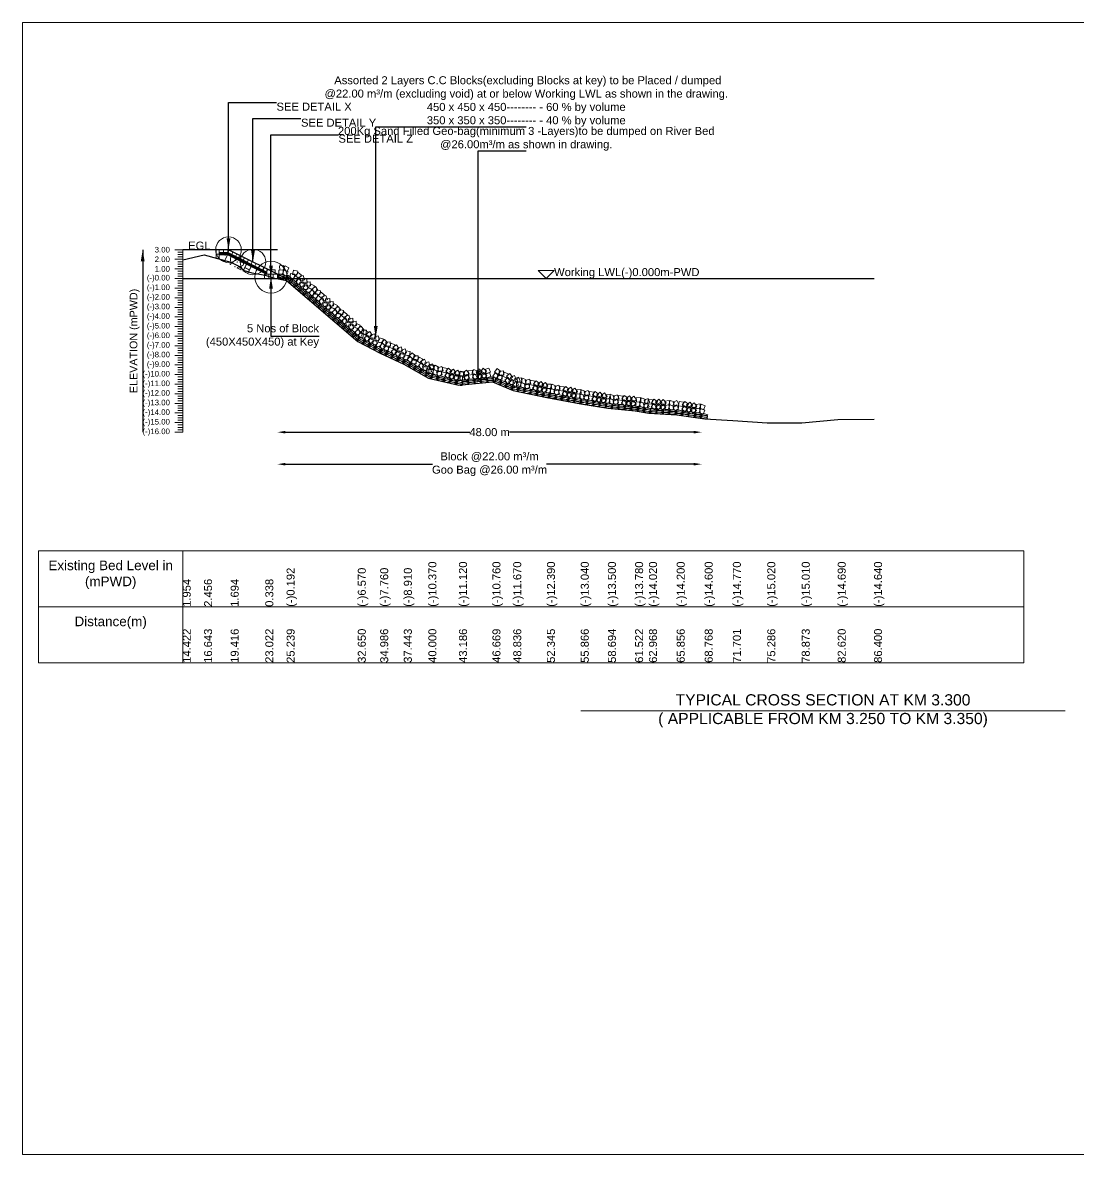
# Model space of a CAD drawing. Header units: inches. Extents: x 89000 to 380017, y -7071 to 0.
# Drawn here: x 325000 to 331595, y -7071 to 0 of the extents above; entities that cross this region are included whole.
import ezdxf

# ---------------------------------------------------------------- set-up
doc = ezdxf.new("R2010")
doc.units = ezdxf.units.IN
doc.header["$LTSCALE"] = 7
doc.header["$MEASUREMENT"] = 0
doc.header["$PDMODE"] = 3
for name, color, linetype, lineweight in [('Cross section Data Border', 7, 'Continuous', 9), ('Cross Section Labels', 7, 'Continuous', 9), ('Existing_Bed_Level for Xsection', 7, 'Continuous', 25), ('Long Section Labels', 7, 'Continuous', 9)]:
    doc.layers.add(name, color=color, linetype=linetype, lineweight=lineweight)
doc.styles.get("Standard").update_dxf_attribs({"font": 'arial.ttf'})
doc.dimstyles.new('Appron Lebeling Style', dxfattribs={"dimtxt": 50, "dimasz": 50, "dimexe": 0.18, "dimexo": 0.0625, "dimgap": 0.09, "dimtad": 0, "dimtih": 1, "dimtoh": 1, "dimdec": 4, "dimzin": 0, "dimdsep": 46, "dimtxsty": 'Standard', "dimcen": 0.09, "dimse1": 1, "dimse2": 1, "dimadec": 0, "dimazin": 0, "dimtfac": 1, "dimtdec": 4, "dimtofl": 0, "dimtmove": 0, "dimatfit": 3, "dimfxl": 1, "dimtolj": 1, "dimtzin": 0, "dimarcsym": 0})
doc.dimstyles.get("Standard").update_dxf_attribs({"dimtxt": 0.18, "dimasz": 0.18, "dimexe": 0.18, "dimexo": 0.0625, "dimgap": 0.09, "dimtad": 0, "dimtih": 1, "dimtoh": 1, "dimdec": 4, "dimzin": 0, "dimdsep": 46, "dimtxsty": 'Standard', "dimcen": 0.09, "dimadec": 0, "dimazin": 0, "dimtfac": 1, "dimtdec": 4, "dimtofl": 0, "dimtmove": 0, "dimatfit": 3, "dimfxl": 1, "dimtolj": 1, "dimtzin": 0, "dimarcsym": 0})

# ---------------------------------------------------------------- blocks, each defined once
blk = doc.blocks.new('*D57')
at = {"layer": 'Cross Section Labels', "color": 0, "lineweight": -2, "transparency": 16777216}
for p, q in [((326642, -2558.8), (327793.3, -2558.8)), ((329191.8, -2558.8), (328040.5, -2558.8))]:
    blk.add_line(p, q, dxfattribs=at)
at = {"layer": 'Cross Section Labels', "color": 0, "transparency": 16777216}
for points in [[(326642, -2550.5), (326642, -2567.1), (326592, -2558.8)], [(329191.8, -2550.5), (329191.8, -2567.1), (329241.8, -2558.8)]]:
    blk.add_solid(points, dxfattribs=at)
at = {"layer": 'Defpoints', "color": 0, "transparency": 16777216}
for p in [(326592, -1598.8), (329241.8, -2472.2), (329241.8, -2558.8)]:
    blk.add_point(p, dxfattribs=at)
at = {"layer": 'Cross Section Labels', "color": 0, "transparency": 16777216, "insert": (327916.9, -2558.8), "char_height": 50, "attachment_point": 5}
blk.add_mtext('\\A1;48.00 m', dxfattribs=at)
blk = doc.blocks.new('*D58')
at = {"layer": 'Cross Section Labels', "color": 0, "lineweight": -2, "transparency": 16777216}
for p, q in [((326642, -2758.8), (327561.3, -2758.8)), ((329191.8, -2758.8), (328272.5, -2758.8))]:
    blk.add_line(p, q, dxfattribs=at)
at = {"layer": 'Cross Section Labels', "color": 0, "transparency": 16777216}
for points in [[(326642, -2750.5), (326642, -2767.1), (326592, -2758.8)], [(329191.8, -2750.5), (329191.8, -2767.1), (329241.8, -2758.8)]]:
    blk.add_solid(points, dxfattribs=at)
at = {"layer": 'Defpoints', "color": 0, "transparency": 16777216}
for p in [(326592, -1598.8), (329241.8, -2472.2), (329241.8, -2758.8)]:
    blk.add_point(p, dxfattribs=at)
at = {"layer": 'Cross Section Labels', "color": 0, "transparency": 16777216, "insert": (327916.9, -2758.8), "char_height": 50, "attachment_point": 5}
blk.add_mtext('\\A1;Block @22.00 m³/m ^JGoo Bag @26.00 m³/m ', dxfattribs=at)

msp = doc.modelspace()

# ---------------------------------------------------------------- linework, layer by layer
at = {"layer": 'Cross section Data Border'}
msp.add_lwpolyline([(325100, -3300), (331254.64096, -3300), (331254.64096, -4000), (325100, -4000)], close=True, dxfattribs=at)
for points in [[(326000, -3300), (326000, -4000)], [(325100, -3650), (331254.64096, -3650)]]:
    msp.add_lwpolyline(points, dxfattribs=at)
at = {"layer": 'Cross Section Labels'}
for points in [[(325000, 0), (335000, 0), (335000, -7071), (325000, -7071)], [(328270.01069, -1598.8), (328320.01069, -1548.8), (328220.01069, -1548.8)]]:
    msp.add_lwpolyline(points, close=True, dxfattribs=at)
msp.add_lwpolyline([(328488, -4300), (330000, -4300), (331512, -4300)], dxfattribs=at)
for centre, radius in [((326286.01069, -1418.8), 80), ((326439.01069, -1495.3), 80), ((326551.51069, -1589.8), 100)]:
    msp.add_circle(centre, radius, dxfattribs=at)
at = {"layer": 'Existing_Bed_Level for Xsection'}
for points in [[(326592.01069, -1418.8), (326000, -1418.8)], [(326000, -1481.56), (326133.26671, -1451.44), (326299.65696, -1497.16), (326349.5751, -1521.52), (326383.18682, -1547.92), (326432.66615, -1563.52), (326515.97143, -1578.52), (326565.89095, -1593.52), (326648.99923, -1610.32), (327093.64702, -1993), (327233.81038, -2064.4), (327381.26512, -2133.4), (327534.66769, -2221), (327725.80644, -2266), (327934.81055, -2244.4), (328064.8554, -2299), (328275.36825, -2342.2), (328486.62235, -2381.2), (328656.31504, -2408.8), (328826.00891, -2425.6), (328912.76245, -2440), (329086.02189, -2450.8), (329260.73119, -2474.8), (329436.71372, -2485), (329651.83495, -2500), (329867.06666, -2499.4), (330091.84431, -2480.2), (330318.68158, -2477.2)], [(326646.01069, -1598.8), (326289.81131, -1420.70031), (326286.01069, -1418.8), (326281.76147, -1418.8), (326227.76147, -1418.8)], [(326227.76147, -1436.8), (326281.76147, -1436.8), (326524.51069, -1558.17461)], [(326227.76147, -1442.8), (326280.34506, -1442.8), (326524.51069, -1564.88282)], [(326227.76147, -1448.8), (326278.92865, -1448.8), (326524.51069, -1571.59102)], [(326000, -1598.8), (330318.68158, -1598.8)]]:
    msp.add_lwpolyline(points, dxfattribs=at)
at = {"layer": 'Long Section Labels'}
for points in [[(326000, -1418.8), (325950, -1418.8)], [(326000, -1478.8), (325950, -1478.8)], [(326000, -1433.8), (325970, -1433.8)], [(326000, -1448.8), (325970, -1448.8)], [(326000, -1463.8), (325970, -1463.8)], [(326000, -2558.8), (326000, -2498.8), (326000, -2438.8), (326000, -2378.8), (326000, -2318.8), (326000, -2258.8), (326000, -2198.8), (326000, -2138.8), (326000, -2078.8), (326000, -2018.8), (326000, -1958.8), (326000, -1898.8), (326000, -1838.8), (326000, -1778.8), (326000, -1718.8), (326000, -1658.8), (326000, -1598.8), (326000, -1538.8), (326000, -1478.8), (326000, -1418.8)], [(326000, -1538.8), (325950, -1538.8)], [(326000, -1493.8), (325970, -1493.8)], [(326000, -1508.8), (325970, -1508.8)], [(326000, -1523.8), (325970, -1523.8)], [(326000, -1553.8), (325970, -1553.8)], [(326000, -1598.8), (325950, -1598.8)], [(326000, -1568.8), (325970, -1568.8)], [(326000, -1583.8), (325970, -1583.8)], [(326000, -1613.8), (325970, -1613.8)], [(326000, -1658.8), (325950, -1658.8)], [(326000, -1628.8), (325970, -1628.8)], [(326000, -1643.8), (325970, -1643.8)], [(326000, -1673.8), (325970, -1673.8)], [(326000, -1688.8), (325970, -1688.8)], [(326000, -1718.8), (325950, -1718.8)], [(326000, -1703.8), (325970, -1703.8)], [(326000, -1733.8), (325970, -1733.8)], [(326000, -1748.8), (325970, -1748.8)], [(326000, -1763.8), (325970, -1763.8)], [(326000, -1778.8), (325950, -1778.8)], [(326000, -1793.8), (325970, -1793.8)], [(326000, -1808.8), (325970, -1808.8)], [(326000, -1823.8), (325970, -1823.8)], [(326000, -1838.8), (325950, -1838.8)], [(326000, -1898.8), (325950, -1898.8)], [(326000, -1853.8), (325970, -1853.8)], [(326000, -1868.8), (325970, -1868.8)], [(326000, -1883.8), (325970, -1883.8)], [(326000, -1958.8), (325950, -1958.8)], [(326000, -1913.8), (325970, -1913.8)], [(326000, -1928.8), (325970, -1928.8)], [(326000, -1943.8), (325970, -1943.8)], [(326000, -1973.8), (325970, -1973.8)], [(326000, -2018.8), (325950, -2018.8)], [(326000, -1988.8), (325970, -1988.8)], [(326000, -2003.8), (325970, -2003.8)], [(326000, -2033.8), (325970, -2033.8)], [(326000, -2048.8), (325970, -2048.8)], [(326000, -2078.8), (325950, -2078.8)], [(326000, -2063.8), (325970, -2063.8)], [(326000, -2093.8), (325970, -2093.8)], [(326000, -2108.8), (325970, -2108.8)], [(326000, -2138.8), (325950, -2138.8)], [(326000, -2123.8), (325970, -2123.8)], [(326000, -2153.8), (325970, -2153.8)], [(326000, -2168.8), (325970, -2168.8)], [(326000, -2183.8), (325970, -2183.8)], [(326000, -2198.8), (325950, -2198.8)], [(326000, -2258.8), (325950, -2258.8)], [(326000, -2213.8), (325970, -2213.8)], [(326000, -2228.8), (325970, -2228.8)], [(326000, -2243.8), (325970, -2243.8)], [(326000, -2318.8), (325950, -2318.8)], [(326000, -2273.8), (325970, -2273.8)], [(326000, -2288.8), (325970, -2288.8)], [(326000, -2303.8), (325970, -2303.8)], [(326000, -2378.8), (325950, -2378.8)], [(326000, -2333.8), (325970, -2333.8)], [(326000, -2348.8), (325970, -2348.8)], [(326000, -2363.8), (325970, -2363.8)], [(326000, -2393.8), (325970, -2393.8)], [(326000, -2438.8), (325950, -2438.8)], [(326000, -2408.8), (325970, -2408.8)], [(326000, -2423.8), (325970, -2423.8)], [(326000, -2453.8), (325970, -2453.8)], [(326000, -2468.8), (325970, -2468.8)], [(326000, -2498.8), (325950, -2498.8)], [(326000, -2483.8), (325970, -2483.8)], [(326000, -2513.8), (325970, -2513.8)], [(326000, -2528.8), (325970, -2528.8)], [(326000, -2543.8), (325970, -2543.8)], [(326000, -2558.8), (325950, -2558.8)]]:
    msp.add_lwpolyline(points, dxfattribs=at)
for points in [[(326227.76147, -1418.8), (326209.76147, -1418.8), (326209.76147, -1445.8), (326227.76147, -1445.8)], [(326227.76147, -1445.8), (326209.76147, -1445.8), (326209.76147, -1472.8), (326227.76147, -1472.8)], [(326254.76147, -1418.8), (326227.76147, -1418.8), (326227.76147, -1436.8), (326254.76147, -1436.8)], [(326281.76147, -1418.8), (326254.76147, -1418.8), (326254.76147, -1436.8), (326281.76147, -1436.8)], [(326313.96085, -1432.77508), (326289.81131, -1420.70031), (326281.76147, -1436.8), (326305.911, -1448.87477)], [(326338.11038, -1444.84984), (326313.96085, -1432.77508), (326305.911, -1448.87477), (326330.06054, -1460.94953)], [(326362.25992, -1456.92461), (326338.11038, -1444.84984), (326330.06054, -1460.94953), (326354.21007, -1473.0243)], [(326386.40945, -1468.99938), (326362.25992, -1456.92461), (326354.21007, -1473.0243), (326378.35961, -1485.09907)], [(326410.55898, -1481.07415), (326386.40945, -1468.99938), (326378.35961, -1485.09907), (326402.50914, -1497.17384)], [(326434.70852, -1493.14891), (326410.55898, -1481.07415), (326402.50914, -1497.17384), (326426.65867, -1509.2486)], [(326458.85805, -1505.22368), (326434.70852, -1493.14891), (326426.65867, -1509.2486), (326450.80821, -1521.32337)], [(326483.00759, -1517.29845), (326458.85805, -1505.22368), (326450.80821, -1521.32337), (326474.95774, -1533.39814)], [(326507.15712, -1529.37321), (326483.00759, -1517.29845), (326474.95774, -1533.39814), (326499.10728, -1545.4729)], [(326531.30666, -1541.44798), (326507.15712, -1529.37321), (326499.10728, -1545.4729), (326523.25681, -1557.54767)], [(326551.51069, -1544.8), (326524.51069, -1544.8), (326524.51069, -1571.8), (326551.51069, -1571.8)], [(326578.51069, -1544.8), (326551.51069, -1544.8), (326551.51069, -1571.8), (326578.51069, -1571.8)], [(326626.61078, -1543.93182), (326599.66357, -1545.61935), (326601.3511, -1572.56656), (326628.29831, -1570.87903)], [(326631.96051, -1517.46712), (326605.0133, -1519.15465), (326606.70083, -1546.10186), (326633.64804, -1544.41433)], [(326658.54453, -1557.52189), (326634.36861, -1545.50003), (326622.34675, -1569.67595), (326646.52266, -1581.69781)], [(326663.89426, -1531.05719), (326639.71834, -1519.03533), (326627.69648, -1543.21124), (326651.8724, -1555.23311)], [(326718.25367, -1551.79007), (326691.72758, -1546.75356), (326686.69107, -1573.27965), (326713.21716, -1578.31616)], [(326538.01069, -1571.8), (326511.01069, -1571.8), (326511.01069, -1598.8), (326538.01069, -1598.8)], [(326565.01069, -1571.8), (326538.01069, -1571.8), (326538.01069, -1598.8), (326565.01069, -1598.8)], [(326592.01069, -1571.8), (326565.01069, -1571.8), (326565.01069, -1598.8), (326592.01069, -1598.8)], [(326700.64113, -1572.25463), (326674.11504, -1567.21812), (326669.07852, -1593.74421), (326695.60462, -1598.78072)], [(326724.36294, -1599.18596), (326703.89838, -1581.57341), (326686.28584, -1602.03797), (326706.7504, -1619.65052)], [(326741.97549, -1578.72139), (326721.51092, -1561.10885), (326703.89838, -1581.57341), (326724.36294, -1599.18596)], [(326742.99478, -1626.49852), (326734.06297, -1601.01868), (326708.58312, -1609.95049), (326717.51494, -1635.43034)], [(326760.60733, -1606.03396), (326751.67551, -1580.55411), (326726.19566, -1589.48593), (326735.12748, -1614.96578)], [(326758.71322, -1621.37138), (326731.78784, -1623.37734), (326733.7938, -1650.30272), (326760.71918, -1648.29676)], [(326776.32577, -1600.90682), (326749.40039, -1602.91278), (326751.40635, -1629.83816), (326778.33173, -1627.8322)], [(326798.80621, -1645.43322), (326796.77881, -1618.50945), (326769.85503, -1620.53685), (326771.88243, -1647.46062)], [(326781.19366, -1665.89778), (326779.16626, -1638.97401), (326752.24249, -1641.00141), (326754.26989, -1667.92518)], [(326805.20212, -1664.75357), (326780.87406, -1653.04265), (326769.16315, -1677.37071), (326793.49121, -1689.08163)], [(326822.81467, -1644.289), (326798.48661, -1632.57809), (326786.77569, -1656.90615), (326811.10376, -1668.61706)], [(326826.4054, -1692.22857), (326811.20108, -1669.91649), (326788.889, -1685.1208), (326804.09332, -1707.43288)], [(326844.01794, -1671.76401), (326828.81363, -1649.45193), (326806.50155, -1664.65624), (326821.70586, -1686.96832)], [(326843.89306, -1695.54244), (326817.36697, -1690.50593), (326812.33046, -1717.03202), (326838.85655, -1722.06853)], [(326861.50561, -1675.07788), (326834.97952, -1670.04136), (326829.943, -1696.56745), (326856.46909, -1701.60397)], [(326885.22742, -1702.0092), (326864.76286, -1684.39666), (326847.15031, -1704.86122), (326867.61488, -1722.47376)], [(326867.61488, -1722.47376), (326847.15031, -1704.86122), (326829.53777, -1725.32578), (326850.00233, -1742.93832)], [(326886.24672, -1749.78633), (326877.3149, -1724.30648), (326851.83505, -1733.2383), (326860.76687, -1758.71815)], [(326903.85926, -1729.32177), (326894.92744, -1703.84192), (326869.4476, -1712.77374), (326878.37941, -1738.25359)], [(326901.96516, -1744.65919), (326875.03978, -1746.66515), (326877.04574, -1773.59053), (326903.97112, -1771.58457)], [(326919.5777, -1724.19463), (326892.65232, -1726.20059), (326894.65828, -1753.12597), (326921.58366, -1751.12001)], [(326924.4456, -1789.18559), (326922.4182, -1762.26181), (326895.49442, -1764.28922), (326897.52182, -1791.21299)], [(326942.05814, -1768.72103), (326940.03074, -1741.79725), (326913.10697, -1743.82465), (326915.13437, -1770.74843)], [(326966.0666, -1767.57681), (326941.73854, -1755.8659), (326930.02763, -1780.19396), (326954.35569, -1791.90487)], [(326948.45406, -1788.04137), (326924.126, -1776.33046), (326912.41509, -1800.65852), (326936.74315, -1812.36943)], [(326969.65733, -1815.51637), (326954.45302, -1793.20429), (326932.14094, -1808.40861), (326947.34525, -1830.72069)], [(326987.26987, -1795.05181), (326972.06556, -1772.73973), (326949.75348, -1787.94404), (326964.95779, -1810.25612)], [(326987.145, -1818.83024), (326960.61891, -1813.79373), (326955.58239, -1840.31982), (326982.10849, -1845.35634)], [(327010.86681, -1845.76157), (326990.40225, -1828.14902), (326972.78971, -1848.61359), (326993.25427, -1866.22613)], [(327004.75754, -1798.36568), (326978.23145, -1793.32917), (326973.19494, -1819.85526), (326999.72103, -1824.89177)], [(327028.47936, -1825.29701), (327008.01479, -1807.68446), (326990.40225, -1828.14902), (327010.86681, -1845.76157)], [(327047.1112, -1852.60957), (327038.17938, -1827.12973), (327012.69953, -1836.06154), (327021.63135, -1861.54139)], [(327029.49865, -1873.07414), (327020.56684, -1847.59429), (326995.08699, -1856.52611), (327004.01881, -1882.00595)], [(327045.21709, -1867.94699), (327018.29171, -1869.95296), (327020.29767, -1896.87834), (327047.22305, -1894.87237)], [(327062.82964, -1847.48243), (327035.90426, -1849.48839), (327037.91022, -1876.41377), (327064.8356, -1874.40781)], [(327067.69753, -1912.4734), (327065.67013, -1885.54962), (327038.74636, -1887.57702), (327040.77376, -1914.5008)], [(327091.70599, -1911.32918), (327067.37793, -1899.61827), (327055.66702, -1923.94633), (327079.99508, -1935.65724)], [(327085.31008, -1892.00883), (327083.28268, -1865.08506), (327056.3589, -1867.11246), (327058.3863, -1894.03623)], [(327109.31854, -1890.86462), (327084.99048, -1879.1537), (327073.27956, -1903.48176), (327097.60763, -1915.19268)], [(327130.52181, -1918.33962), (327115.3175, -1896.02754), (327093.00542, -1911.23185), (327108.20973, -1933.54393)], [(327112.90927, -1938.80418), (327097.70495, -1916.4921), (327075.39287, -1931.69641), (327090.59719, -1954.00849)], [(327130.39693, -1942.11805), (327103.87084, -1937.08154), (327098.83433, -1963.60763), (327125.36042, -1968.64414)], [(327146.71146, -1955.38846), (327122.65312, -1943.13301), (327110.39766, -1967.19135), (327134.456, -1979.44681)], [(327148.00948, -1921.65349), (327121.48339, -1916.61698), (327116.44687, -1943.14307), (327142.97296, -1948.17958)], [(327158.96691, -1931.33012), (327134.90857, -1919.07467), (327122.65312, -1943.13301), (327146.71146, -1955.38846)], [(327171.29033, -1977.50183), (327156.56937, -1954.86793), (327133.93547, -1969.5889), (327148.65644, -1992.22279)], [(327183.54579, -1953.44349), (327168.82482, -1930.80959), (327146.19093, -1945.53056), (327160.91189, -1968.16445)], [(327185.34393, -1968.79245), (327159.66288, -1977.12813), (327167.99856, -2002.80918), (327193.67961, -1994.47351)], [(327197.59939, -1944.73411), (327171.91833, -1953.06979), (327180.25401, -1978.75084), (327205.93506, -1970.41516)], [(327230.00031, -1982.65707), (327221.64418, -1956.98266), (327195.96978, -1965.33879), (327204.3259, -1991.0132)], [(327253.05211, -1975.85046), (327226.64046, -1970.24466), (327221.03466, -1996.6563), (327247.4463, -2002.26211)], [(327280.16755, -1997.51166), (327260.10455, -1979.44302), (327242.0359, -1999.50602), (327262.09891, -2017.57466)], [(327217.74485, -2006.71541), (327209.38873, -1981.04101), (327183.71432, -1989.39713), (327192.07045, -2015.07154)], [(327240.79665, -1999.90881), (327214.38501, -1994.303), (327208.7792, -2020.71465), (327235.19085, -2026.32045)], [(327267.9121, -2021.57), (327247.84909, -2003.50136), (327229.78045, -2023.56436), (327249.84345, -2041.63301)], [(327284.19327, -2018.9295), (327257.2915, -2021.23055), (327259.59255, -2048.13232), (327286.49432, -2045.83127)], [(327295.63674, -1994.4745), (327268.73497, -1996.77555), (327271.03602, -2023.67732), (327297.93779, -2021.37627)], [(327314.29714, -2038.46863), (327289.84214, -2027.02515), (327278.39867, -2051.48015), (327302.85366, -2062.92362)], [(327325.74062, -2014.01363), (327301.28562, -2002.57015), (327289.84214, -2027.02515), (327314.29714, -2038.46863)], [(327339.60227, -2059.74707), (327324.13211, -2037.61849), (327302.00353, -2053.08865), (327317.47369, -2075.21723)], [(327351.04575, -2035.29207), (327335.57558, -2013.16349), (327313.44701, -2028.63366), (327328.91717, -2050.76224)], [(327353.35654, -2050.57227), (327327.96883, -2059.76269), (327337.15925, -2085.15041), (327362.54697, -2075.95998)], [(327364.80002, -2026.11727), (327339.4123, -2035.3077), (327348.60273, -2060.69541), (327373.99044, -2051.50498)], [(327398.45188, -2062.93469), (327389.24124, -2037.5543), (327363.86086, -2046.76494), (327373.0715, -2072.14533)], [(327387.00841, -2087.38969), (327377.79777, -2062.0093), (327352.41738, -2071.21994), (327361.62802, -2096.60033)], [(327409.81951, -2079.81546), (327383.23506, -2075.09667), (327378.51627, -2101.68112), (327405.10072, -2106.39991)], [(327421.26299, -2055.36047), (327394.67854, -2050.64167), (327389.95974, -2077.22612), (327416.54419, -2081.94491)], [(327440.12241, -2105.23746), (327420.94404, -2086.23245), (327401.93903, -2105.41082), (327421.1174, -2124.41583)], [(327453.5114, -2081.79104), (327434.33304, -2062.78603), (327415.32803, -2081.9644), (327434.5064, -2100.9694)], [(327457.92111, -2105.15734), (327430.92134, -2105.26917), (327431.03317, -2132.26894), (327458.03294, -2132.1571)], [(327471.31011, -2081.71091), (327444.31034, -2081.82275), (327444.42217, -2108.82251), (327471.42194, -2108.71068)], [(327486.34127, -2127.07342), (327462.89485, -2113.68442), (327449.50585, -2137.13085), (327472.95228, -2150.51984)], [(327499.73027, -2103.627), (327476.28385, -2090.238), (327462.89485, -2113.68442), (327486.34127, -2127.07342)], [(327523.22645, -2126.88751), (327509.60179, -2103.57724), (327486.29152, -2117.2019), (327499.91618, -2140.51217)], [(327537.67946, -2118.85835), (327511.63005, -2125.95965), (327518.73136, -2152.00906), (327544.78076, -2144.90776)], [(327509.83745, -2150.33394), (327496.21279, -2127.02367), (327472.90252, -2140.64833), (327486.52718, -2163.9586)], [(327524.29046, -2142.30477), (327498.24106, -2149.40608), (327505.34236, -2175.45548), (327531.39176, -2168.35418)], [(327554.84573, -2181.72997), (327547.72368, -2155.68623), (327521.67994, -2162.80828), (327528.80198, -2188.85202)], [(327568.23472, -2158.28355), (327561.11268, -2132.23981), (327535.06894, -2139.36185), (327542.19098, -2165.4056)], [(327563.65039, -2165.52966), (327536.66318, -2166.36058), (327537.4941, -2193.34779), (327564.48131, -2192.51687)], [(327569.83787, -2139.2482), (327542.85065, -2140.07912), (327543.68157, -2167.06633), (327570.66878, -2166.23541)], [(327595.13645, -2180.127), (327571.35451, -2167.34345), (327558.57096, -2191.12539), (327582.3529, -2203.90895)], [(327601.32393, -2153.84554), (327577.54198, -2141.06199), (327564.75843, -2164.84393), (327588.54037, -2177.62748)], [(327612.1812, -2175.0009), (327586.3224, -2182.76764), (327594.08914, -2208.62644), (327619.94794, -2200.8597)], [(327618.36867, -2148.71944), (327592.50987, -2156.48618), (327600.27661, -2182.34498), (327626.13541, -2174.57824)], [(327645.6511, -2187.95415), (327619.36963, -2181.76668), (327613.18216, -2208.04814), (327639.46362, -2214.23561)], [(327651.83857, -2161.67269), (327625.55711, -2155.48522), (327619.36963, -2181.76668), (327645.6511, -2187.95415)], [(327674.78069, -2203.59347), (327655.10294, -2185.10601), (327636.61548, -2204.78376), (327656.29323, -2223.27122)], [(327680.96817, -2177.31201), (327661.29042, -2158.82455), (327642.80296, -2178.5023), (327662.48071, -2196.98976)], [(327686.36215, -2191.79403), (327663.39749, -2205.99348), (327677.59695, -2228.95814), (327700.56161, -2214.75869)], [(327692.54963, -2165.51257), (327669.58497, -2179.71202), (327683.78442, -2202.67668), (327706.74908, -2188.47723)], [(327733.03402, -2194.6499), (327718.81629, -2171.69656), (327695.86294, -2185.9143), (327710.08068, -2208.86764)], [(327753.80809, -2182.56051), (327726.82088, -2183.39142), (327727.6518, -2210.37864), (327754.63901, -2209.54772)], [(327759.42154, -2181.45383), (327732.7622, -2177.17841), (327728.48677, -2203.83776), (327755.14612, -2208.11318)], [(327773.8418, -2171.0204), (327751.96132, -2186.83952), (327767.78043, -2208.72), (327789.66091, -2192.90089)], [(327809.70875, -2172.27833), (327782.8518, -2175.05393), (327785.62739, -2201.91088), (327812.48435, -2199.13529)], [(327842.35662, -2177.49741), (327817.70342, -2166.48742), (327806.69344, -2191.14062), (327831.34663, -2202.15061)], [(327849.4269, -2162.55191), (327832.39047, -2183.4985), (327853.33706, -2200.53494), (327870.3735, -2179.58835)], [(327852.2025, -2189.40886), (327835.16606, -2210.35546), (327856.11265, -2227.3919), (327873.14909, -2206.4453)], [(327897.22889, -2176.79763), (327876.26874, -2159.77788), (327859.24899, -2180.73803), (327880.20914, -2197.75778)], [(327900.00448, -2203.65459), (327879.04433, -2186.63483), (327862.02458, -2207.59499), (327882.98473, -2224.61474)], [(327912.88807, -2158.5629), (327887.66655, -2168.20006), (327897.30372, -2193.42158), (327922.52524, -2183.78441)], [(327915.66366, -2185.41985), (327890.44214, -2195.05702), (327900.07931, -2220.27854), (327925.30083, -2210.64137)], [(327974.94943, -2203.07368), (327953.61145, -2186.53008), (327937.06786, -2207.86807), (327958.40584, -2224.41166)], [(327985.40164, -2178.17887), (327964.06366, -2161.63528), (327947.52007, -2182.97326), (327968.85805, -2199.51686)], [(328003.05975, -2175.9447), (327976.27208, -2179.32419), (327979.65157, -2206.11185), (328006.43923, -2202.73237)], [(328033.92397, -2194.25919), (328009.02917, -2183.80698), (327998.57696, -2208.70179), (328023.47176, -2219.154)], [(327726.84655, -2220.93136), (327712.62882, -2197.97802), (327689.67547, -2212.19576), (327703.89321, -2235.1491)], [(327747.62062, -2208.84197), (327720.63341, -2209.67289), (327721.46432, -2236.6601), (327748.45154, -2235.82918)], [(327762.19714, -2208.31079), (327735.53779, -2204.03537), (327731.26237, -2230.69471), (327757.92171, -2234.97014)], [(327776.61739, -2197.87736), (327754.73691, -2213.69647), (327770.55602, -2235.57696), (327792.43651, -2219.75784)], [(327812.48435, -2199.13529), (327785.62739, -2201.91088), (327788.40298, -2228.76784), (327815.25994, -2225.99225)], [(327845.13221, -2204.35437), (327820.47901, -2193.34438), (327809.46903, -2217.99758), (327834.12223, -2229.00756)], [(327992.60754, -2200.83951), (327965.81987, -2204.21899), (327969.19935, -2231.00666), (327995.98702, -2227.62718)], [(328023.47176, -2219.154), (327998.57696, -2208.70179), (327988.12474, -2233.59659), (328013.01955, -2244.0488)], [(328049.61095, -2239.39911), (328033.26466, -2217.90961), (328011.77516, -2234.25591), (328028.12146, -2255.7454)], [(328060.06317, -2214.5043), (328043.71687, -2193.0148), (328022.22737, -2209.3611), (328038.57367, -2230.8506)], [(328062.9857, -2229.67938), (328037.98752, -2239.88188), (328048.19002, -2264.88006), (328073.1882, -2254.67756)], [(328073.43791, -2204.78457), (328048.43973, -2214.98708), (328058.64223, -2239.98525), (328083.64041, -2229.78275)], [(328098.08889, -2265.11575), (328087.86648, -2240.1257), (328062.87644, -2250.34811), (328073.09884, -2275.33816)], [(328108.5411, -2240.22094), (328098.3187, -2215.2309), (328073.32865, -2225.4533), (328083.55106, -2250.44335)], [(328111.30647, -2246.6328), (328084.35441, -2248.24097), (328085.96257, -2275.19303), (328112.91464, -2273.58487)], [(328116.73412, -2220.18397), (328089.78206, -2221.79213), (328091.39022, -2248.7442), (328118.34229, -2247.13604)], [(328143.20006, -2260.31687), (328119.05966, -2248.22386), (328106.96665, -2272.36426), (328131.10705, -2284.45727)], [(328148.62771, -2233.86803), (328124.4873, -2221.77503), (328112.3943, -2245.91543), (328136.5347, -2258.00844)], [(328160.09003, -2254.70177), (328134.46575, -2263.21037), (328142.97434, -2288.83465), (328168.59862, -2280.32605)], [(328165.51768, -2228.25294), (328139.89339, -2236.76154), (328148.40199, -2262.38582), (328174.02627, -2253.87722)], [(328193.91926, -2266.68527), (328167.47042, -2261.25762), (328162.04278, -2287.70645), (328188.49161, -2293.1341)], [(328199.3469, -2240.23644), (328172.89807, -2234.80879), (328167.47042, -2261.25762), (328193.91926, -2266.68527)], [(328228.91503, -2255.02994), (328208.71276, -2237.11714), (328190.79996, -2257.31941), (328211.00223, -2275.23221)], [(328240.1517, -2242.9017), (328217.60571, -2257.75695), (328232.46095, -2280.30294), (328255.00694, -2265.44769)], [(328281.45883, -2270.86045), (328266.58563, -2248.32629), (328244.05148, -2263.19949), (328258.92468, -2285.73364)], [(328301.87594, -2258.1775), (328274.92387, -2259.78566), (328276.53204, -2286.73773), (328303.4841, -2285.12957)], [(328332.36213, -2270.71642), (328307.98648, -2259.10487), (328296.37493, -2283.48051), (328320.75058, -2295.09206)], [(328223.48738, -2281.47877), (328203.28512, -2263.56597), (328185.37231, -2283.76824), (328205.57458, -2301.68104)], [(328234.72405, -2269.35053), (328212.17806, -2284.20578), (328227.03331, -2306.75177), (328249.5793, -2291.89652)], [(328276.03118, -2297.30928), (328261.15799, -2274.77512), (328238.62383, -2289.64832), (328253.49703, -2312.18247)], [(328296.44829, -2284.62633), (328269.49622, -2286.2345), (328271.10439, -2313.18656), (328298.05645, -2311.5784)], [(328327.46044, -2297.26776), (328303.08479, -2285.6562), (328291.47324, -2310.03185), (328315.84889, -2321.6434)], [(328344.23564, -2291.31858), (328318.78527, -2300.33402), (328327.80071, -2325.7844), (328353.25109, -2316.76896)], [(328349.13733, -2264.76724), (328323.68696, -2273.78269), (328332.7024, -2299.23307), (328358.15278, -2290.21762)], [(328378.29602, -2302.62836), (328351.74469, -2297.72667), (328346.843, -2324.278), (328373.39433, -2329.17969)], [(328383.19771, -2276.07702), (328356.64638, -2271.17533), (328351.74469, -2297.72667), (328378.29602, -2302.62836)], [(328408.15191, -2316.83216), (328387.59814, -2299.32381), (328370.08978, -2319.87758), (328390.64356, -2337.38593)], [(328413.0536, -2290.28082), (328392.49983, -2272.77247), (328374.99147, -2293.32625), (328395.54525, -2310.8346)], [(328419.14568, -2304.48331), (328396.89894, -2319.78307), (328412.19869, -2342.02981), (328434.44543, -2326.73005)], [(328424.04737, -2277.93198), (328401.80063, -2293.23173), (328417.10038, -2315.47847), (328439.34712, -2300.17872)], [(328460.99953, -2331.61679), (328445.68206, -2309.38224), (328423.44751, -2324.69971), (328438.76498, -2346.93426)], [(328465.90122, -2305.06546), (328450.58375, -2282.83091), (328428.3492, -2298.14837), (328443.66667, -2320.38292)], [(328481.16092, -2318.53116), (328454.24607, -2320.67388), (328456.38879, -2347.58872), (328483.30364, -2345.446)], [(328486.06261, -2291.97982), (328459.14776, -2294.12254), (328461.29048, -2321.03739), (328488.20533, -2318.89467)], [(328512.25583, -2331.02168), (328487.63817, -2319.93245), (328476.54894, -2344.55011), (328501.1666, -2355.63934)], [(328516.59034, -2304.37188), (328491.97268, -2293.28265), (328480.88345, -2317.9003), (328505.50111, -2328.98953)], [(328528.90039, -2324.71622), (328503.648, -2334.2722), (328513.20399, -2359.52459), (328538.45638, -2349.96861)], [(328533.2349, -2298.06641), (328507.98251, -2307.6224), (328517.5385, -2332.87479), (328542.79088, -2323.3188)], [(328563.19415, -2335.29727), (328536.54434, -2330.96276), (328532.20983, -2357.61256), (328558.85964, -2361.94707)], [(328567.52866, -2308.64746), (328540.87885, -2304.31295), (328536.54434, -2330.96276), (328563.19415, -2335.29727)], [(328593.34607, -2348.86132), (328572.42369, -2331.79515), (328555.35752, -2352.71753), (328576.2799, -2369.7837)], [(328597.68058, -2322.21152), (328576.7582, -2305.14535), (328559.69203, -2326.06772), (328580.6144, -2343.13389)], [(328608.40857, -2309.6311), (328586.49307, -2325.40167), (328602.26364, -2347.31716), (328624.17914, -2331.54659)], [(328650.83139, -2335.8661), (328635.04337, -2313.96316), (328613.14044, -2329.75118), (328628.92845, -2351.65412)], [(328670.70921, -2322.3536), (328643.84617, -2325.06965), (328646.56222, -2351.9327), (328673.42526, -2349.21664)], [(328698.41593, -2331.9312), (328673.15319, -2322.40261), (328663.6246, -2347.66535), (328688.88734, -2357.19394)], [(328714.63375, -2324.59755), (328690.02814, -2335.71347), (328701.14406, -2360.31909), (328725.74968, -2349.20316)], [(328749.5219, -2333.01406), (328722.65325, -2330.35402), (328719.99321, -2357.22266), (328746.86186, -2359.88271)], [(328780.46279, -2344.66667), (328758.51446, -2328.94182), (328742.78961, -2350.89015), (328764.73794, -2366.615)], [(328790.38335, -2331.4402), (328769.4966, -2348.54995), (328786.60635, -2369.4367), (328807.4931, -2352.32695)], [(328604.07406, -2336.2809), (328582.15856, -2352.05147), (328597.92913, -2373.96697), (328619.84463, -2358.1964)], [(328646.49688, -2362.5159), (328630.70886, -2340.61297), (328608.80593, -2356.40099), (328624.59394, -2378.30392)], [(328666.3747, -2349.00341), (328639.51166, -2351.71946), (328642.22771, -2378.5825), (328669.09075, -2375.86645)], [(328695.75588, -2358.79985), (328670.49314, -2349.27126), (328660.96455, -2374.53399), (328686.22729, -2384.06258)], [(328711.97371, -2351.46619), (328687.36809, -2362.58212), (328698.48402, -2387.18773), (328723.08963, -2376.07181)], [(328746.86186, -2359.88271), (328719.99321, -2357.22266), (328717.33316, -2384.09131), (328744.20181, -2386.75135)], [(328777.80275, -2371.53531), (328755.85442, -2355.81046), (328740.12957, -2377.75879), (328762.0779, -2393.48364)], [(328787.7233, -2358.30885), (328766.83655, -2375.4186), (328783.9463, -2396.30535), (328804.83305, -2379.1956)], [(328831.7032, -2381.84051), (328814.57682, -2360.96739), (328793.7037, -2378.09377), (328810.83008, -2398.96689)], [(328834.36324, -2354.97187), (328817.23686, -2334.09875), (328796.36374, -2351.22513), (328813.49012, -2372.09825)], [(328854.49017, -2368.86192), (328827.61843, -2371.49058), (328830.24709, -2398.36232), (328857.11883, -2395.73366)], [(328858.91134, -2342.22636), (328832.0396, -2344.85502), (328834.66826, -2371.72675), (328861.54, -2369.09809)], [(328886.87955, -2381.32718), (328862.29809, -2370.15794), (328851.12885, -2394.73939), (328875.7103, -2405.90864)], [(328891.30072, -2354.69162), (328866.71926, -2343.52237), (328855.55002, -2368.10383), (328880.13147, -2379.27307)], [(328903.54453, -2375.07589), (328878.26119, -2384.54969), (328887.73499, -2409.83303), (328913.01833, -2400.35923)], [(328907.9657, -2348.44033), (328882.68236, -2357.91412), (328892.15616, -2383.19746), (328917.4395, -2373.72366)], [(328932.13828, -2383.49598), (328905.19058, -2381.81622), (328903.51082, -2408.76391), (328930.45852, -2410.44368)], [(328933.81805, -2356.54829), (328906.87035, -2354.86852), (328905.19058, -2381.81622), (328932.13828, -2383.49598)], [(328963.48302, -2394.01404), (328940.97657, -2379.09895), (328926.06148, -2401.60539), (328948.56792, -2416.52048)], [(328965.16278, -2367.06634), (328942.65634, -2352.15125), (328927.74124, -2374.65769), (328950.24769, -2389.57278)], [(328972.9153, -2380.43505), (328952.66552, -2398.29412), (328970.52458, -2418.5439), (328990.77437, -2400.68484)], [(328974.59507, -2353.48736), (328954.34528, -2371.34642), (328972.20435, -2391.59621), (328992.45413, -2373.73714)], [(329017.72301, -2402.34943), (328999.84783, -2382.11387), (328979.61227, -2399.98906), (328997.48746, -2420.22461)], [(329019.40278, -2375.40173), (329001.52759, -2355.16618), (328981.29204, -2373.04136), (328999.16722, -2393.27692)], [(329036.16824, -2386.93875), (329009.70508, -2392.29611), (329015.06244, -2418.75927), (329041.5256, -2413.40191)], [(329037.848, -2359.99105), (329011.38485, -2365.34841), (329016.7422, -2391.81157), (329043.20536, -2386.45421)], [(329069.66065, -2396.0334), (329044.06766, -2387.43116), (329035.46542, -2413.02415), (329061.05841, -2421.62639)], [(329071.34042, -2369.0857), (329045.74742, -2360.48346), (329037.14518, -2386.07645), (329062.73818, -2394.67869)], [(329085.60064, -2388.11398), (329061.41618, -2400.11863), (329073.42083, -2424.3031), (329097.60529, -2412.29845)], [(329087.28041, -2361.16628), (329063.09594, -2373.17093), (329075.10059, -2397.3554), (329099.28506, -2385.35075)], [(329124.79757, -2397.98572), (329098.04878, -2394.31121), (329094.37427, -2421.06), (329121.12306, -2424.73451)], [(329128.47208, -2371.23692), (329101.72329, -2367.56241), (329098.04878, -2394.31121), (329124.79757, -2397.98572)], [(329155.27553, -2410.80039), (329133.93774, -2394.25655), (329117.3939, -2415.59434), (329138.73169, -2432.13818)], [(329158.95004, -2384.0516), (329137.61225, -2367.50776), (329121.06841, -2388.84555), (329142.4062, -2405.38939)], [(329165.68931, -2397.95866), (329144.17029, -2414.26608), (329160.47771, -2435.7851), (329181.99673, -2419.47768)], [(329169.36382, -2371.20987), (329147.8448, -2387.51728), (329164.15222, -2409.0363), (329185.67124, -2392.72889)], [(329208.74759, -2423.13713), (329192.42304, -2401.6311), (329170.91702, -2417.95565), (329187.24156, -2439.46168)], [(329212.4221, -2396.38833), (329196.09755, -2374.88231), (329174.59153, -2391.20685), (329190.91607, -2412.71288)], [(329231.95988, -2382.38867), (329205.17217, -2385.76783), (329208.55134, -2412.55554), (329235.33904, -2409.17637)], [(329264.68521, -2393.9432), (329239.80099, -2383.46581), (329229.3236, -2408.35003), (329254.20781, -2418.82742)], [(329228.28537, -2409.13746), (329201.49766, -2412.51663), (329204.87683, -2439.30434), (329231.66453, -2435.92517)], [(329261.0107, -2420.692), (329236.12648, -2410.2146), (329225.64909, -2435.09882), (329250.5333, -2445.57621)]]:
    msp.add_lwpolyline(points, close=True, dxfattribs=at)
for centre, major_axis in [((326612.59331, -1597.75754), (19.57212, -3.95642)), ((326614.61432, -1587.75976), (19.57212, -3.95642)), ((326616.63533, -1577.76198), (19.57212, -3.95642)), ((326653.66212, -1607.60435), (15.13468, -13.02545)), ((326660.31575, -1599.87329), (15.13468, -13.02545)), ((326666.96938, -1592.14224), (15.13468, -13.02545)), ((326683.93148, -1633.65526), (15.13468, -13.02545)), ((326690.58511, -1625.9242), (15.13468, -13.02545)), ((326697.23874, -1618.19314), (15.13468, -13.02545)), ((326714.20084, -1659.70617), (15.13468, -13.02545)), ((326720.85447, -1651.97511), (15.13468, -13.02545)), ((326727.5081, -1644.24405), (15.13468, -13.02545)), ((326744.47021, -1685.75708), (15.13468, -13.02545)), ((326751.12383, -1678.02602), (15.13468, -13.02545)), ((326757.77746, -1670.29496), (15.13468, -13.02545)), ((326774.73957, -1711.80799), (15.13468, -13.02545)), ((326781.39319, -1704.07693), (15.13468, -13.02545)), ((326788.04682, -1696.34587), (15.13468, -13.02545)), ((326805.00893, -1737.85889), (15.13468, -13.02545)), ((326811.66256, -1730.12784), (15.13468, -13.02545)), ((326818.31618, -1722.39678), (15.13468, -13.02545)), ((326835.27829, -1763.9098), (15.13468, -13.02545)), ((326841.93192, -1756.17875), (15.13468, -13.02545)), ((326848.58554, -1748.44769), (15.13468, -13.02545)), ((326872.20128, -1782.22966), (15.13468, -13.02545)), ((326878.85491, -1774.4986), (15.13468, -13.02545)), ((326865.54765, -1789.96071), (15.13468, -13.02545)), ((326895.81701, -1816.01162), (15.13468, -13.02545)), ((326902.47064, -1808.28057), (15.13468, -13.02545)), ((326909.12427, -1800.54951), (15.13468, -13.02545)), ((326926.08637, -1842.06253), (15.13468, -13.02545)), ((326932.74, -1834.33147), (15.13468, -13.02545)), ((326939.39363, -1826.60042), (15.13468, -13.02545)), ((326969.66299, -1852.65133), (15.13468, -13.02545)), ((326956.35573, -1868.11344), (15.13468, -13.02545)), ((326963.00936, -1860.38238), (15.13468, -13.02545)), ((326986.6251, -1894.16435), (15.13468, -13.02545)), ((326993.27872, -1886.43329), (15.13468, -13.02545)), ((326999.93235, -1878.70224), (15.13468, -13.02545)), ((327016.89446, -1920.21526), (15.13468, -13.02545)), ((327023.54808, -1912.4842), (15.13468, -13.02545)), ((327030.20171, -1904.75314), (15.13468, -13.02545)), ((327047.16382, -1946.26617), (15.13468, -13.02545)), ((327053.81745, -1938.53511), (15.13468, -13.02545)), ((327060.47107, -1930.80405), (15.13468, -13.02545)), ((327077.43318, -1972.31708), (15.13468, -13.02545)), ((327084.08681, -1964.58602), (15.13468, -13.02545)), ((327090.74044, -1956.85496), (15.13468, -13.02545)), ((327113.20455, -1985.79196), (17.79248, -9.06359)), ((327117.83439, -1976.70325), (17.79248, -9.06359)), ((327108.57471, -1994.88066), (17.79248, -9.06359)), ((327144.15968, -2013.00784), (17.79248, -9.06359)), ((327148.78951, -2003.91914), (17.79248, -9.06359)), ((327153.41935, -1994.83043), (17.79248, -9.06359)), ((327179.74464, -2031.13502), (17.79248, -9.06359)), ((327184.37448, -2022.04632), (17.79248, -9.06359)), ((327189.00431, -2012.95761), (17.79248, -9.06359)), ((327215.3296, -2049.2622), (17.79248, -9.06359)), ((327219.95944, -2040.17349), (17.79248, -9.06359)), ((327224.58927, -2031.08479), (17.79248, -9.06359)), ((327255.32811, -2057.57676), (18.08583, -8.46309)), ((327259.6512, -2048.3382), (18.08583, -8.46309)), ((327251.00502, -2066.81531), (18.08583, -8.46309)), ((327287.17668, -2083.74149), (18.08583, -8.46309)), ((327291.49977, -2074.50293), (18.08583, -8.46309)), ((327295.82286, -2065.26438), (18.08583, -8.46309)), ((327323.34833, -2100.66766), (18.08583, -8.46309)), ((327327.67142, -2091.4291), (18.08583, -8.46309)), ((327331.99452, -2082.19055), (18.08583, -8.46309)), ((327359.51999, -2117.59383), (18.08583, -8.46309)), ((327363.84308, -2108.35527), (18.08583, -8.46309)), ((327368.16617, -2099.11672), (18.08583, -8.46309)), ((327400.61137, -2126.82871), (17.33993, -9.90191)), ((327405.66943, -2117.97118), (17.33993, -9.90191)), ((327395.5533, -2135.68625), (17.33993, -9.90191)), ((327430.23317, -2155.49007), (17.33993, -9.90191)), ((327435.29123, -2146.63253), (17.33993, -9.90191)), ((327440.3493, -2137.77499), (17.33993, -9.90191)), ((327464.91303, -2175.29388), (17.33993, -9.90191)), ((327469.9711, -2166.43634), (17.33993, -9.90191)), ((327475.02916, -2157.57881), (17.33993, -9.90191)), ((327499.5929, -2195.0977), (17.33993, -9.90191)), ((327504.65096, -2186.24016), (17.33993, -9.90191)), ((327509.70903, -2177.38262), (17.33993, -9.90191)), ((327544.38889, -2197.18644), (17.33993, -9.90191)), ((327534.27276, -2214.90151), (17.33993, -9.90191)), ((327539.33083, -2206.04397), (17.33993, -9.90191)), ((327571.43212, -2224.41605), (19.4366, -4.57598)), ((327573.76961, -2214.4875), (19.4366, -4.57598)), ((327576.1071, -2204.55895), (19.4366, -4.57598)), ((327610.30532, -2233.56801), (19.4366, -4.57598)), ((327612.64281, -2223.63946), (19.4366, -4.57598)), ((327614.9803, -2213.71091), (19.4366, -4.57598)), ((327649.17852, -2242.71997), (19.4366, -4.57598)), ((327651.51601, -2232.79142), (19.4366, -4.57598)), ((327653.8535, -2222.86287), (19.4366, -4.57598)), ((327688.05172, -2251.87193), (19.4366, -4.57598)), ((327690.38921, -2241.94338), (19.4366, -4.57598)), ((327692.7267, -2232.01483), (19.4366, -4.57598)), ((327726.92492, -2261.02389), (19.4366, -4.57598)), ((327729.26241, -2251.09534), (19.4366, -4.57598)), ((327731.5999, -2241.16679), (19.4366, -4.57598)), ((327762.85811, -2236.535), (19.86221, 2.0527)), ((327763.90667, -2246.68096), (19.86221, 2.0527)), ((327764.95522, -2256.82692), (19.86221, 2.0527)), ((327802.58253, -2232.42959), (19.86221, 2.0527)), ((327803.63109, -2242.57555), (19.86221, 2.0527)), ((327804.67964, -2252.72151), (19.86221, 2.0527)), ((327842.30695, -2228.32418), (19.86221, 2.0527)), ((327843.35551, -2238.47014), (19.86221, 2.0527)), ((327844.40407, -2248.6161), (19.86221, 2.0527)), ((327882.03137, -2224.21877), (19.86221, 2.0527)), ((327883.07993, -2234.36473), (19.86221, 2.0527)), ((327884.12849, -2244.51069), (19.86221, 2.0527)), ((327921.7558, -2220.11336), (19.86221, 2.0527)), ((327922.80435, -2230.25932), (19.86221, 2.0527)), ((327923.85291, -2240.40528), (19.86221, 2.0527)), ((327963.93593, -2251.09717), (18.41109, -7.72999)), ((327967.88455, -2241.69246), (18.41109, -7.72999)), ((327971.83316, -2232.28776), (18.41109, -7.72999)), ((328000.75811, -2266.55715), (18.41109, -7.72999)), ((328004.70673, -2257.15245), (18.41109, -7.72999)), ((328008.65534, -2247.74774), (18.41109, -7.72999)), ((328041.52891, -2272.61243), (18.41109, -7.72999)), ((328045.47752, -2263.20772), (18.41109, -7.72999)), ((328037.5803, -2282.01713), (18.41109, -7.72999)), ((328073.92611, -2295.65515), (19.56038, -4.01405)), ((328075.97656, -2285.66337), (19.56038, -4.01405)), ((328078.027, -2275.67159), (19.56038, -4.01405)), ((328113.04687, -2303.68324), (19.56038, -4.01405)), ((328115.09732, -2293.69146), (19.56038, -4.01405)), ((328117.14776, -2283.69968), (19.56038, -4.01405)), ((328152.16763, -2311.71134), (19.56038, -4.01405)), ((328154.21808, -2301.71956), (19.56038, -4.01405)), ((328156.26852, -2291.72778), (19.56038, -4.01405)), ((328191.28839, -2319.73943), (19.56038, -4.01405)), ((328193.33884, -2309.74765), (19.56038, -4.01405)), ((328195.38928, -2299.75587), (19.56038, -4.01405)), ((328230.40915, -2327.76752), (19.56038, -4.01405)), ((328232.45959, -2317.77574), (19.56038, -4.01405)), ((328234.51004, -2307.78396), (19.56038, -4.01405)), ((328269.52991, -2335.79562), (19.56038, -4.01405)), ((328271.58035, -2325.80384), (19.56038, -4.01405)), ((328273.6308, -2315.81206), (19.56038, -4.01405)), ((328310.52809, -2333.13238), (19.63619, -3.62507)), ((328312.37984, -2323.10188), (19.63619, -3.62507)), ((328349.80046, -2340.38253), (19.63619, -3.62507)), ((328351.65221, -2330.35202), (19.63619, -3.62507)), ((328390.92459, -2337.60217), (19.63619, -3.62507)), ((328308.67634, -2343.16289), (19.63619, -3.62507)), ((328347.94871, -2350.41303), (19.63619, -3.62507)), ((328387.22109, -2357.66317), (19.63619, -3.62507)), ((328389.07284, -2347.63267), (19.63619, -3.62507)), ((328426.49347, -2364.91332), (19.63619, -3.62507)), ((328428.34521, -2354.88281), (19.63619, -3.62507)), ((328430.19696, -2344.85231), (19.63619, -3.62507)), ((328465.76584, -2372.16346), (19.63619, -3.62507)), ((328467.61759, -2362.13296), (19.63619, -3.62507)), ((328469.46934, -2352.10245), (19.63619, -3.62507)), ((328504.99595, -2379.02139), (19.70901, -3.20561)), ((328506.63343, -2368.95369), (19.70901, -3.20561)), ((328508.27091, -2358.88599), (19.70901, -3.20561)), ((328544.41397, -2385.43261), (19.70901, -3.20561)), ((328546.05145, -2375.36491), (19.70901, -3.20561)), ((328547.68893, -2365.29721), (19.70901, -3.20561)), ((328583.83199, -2391.84383), (19.70901, -3.20561)), ((328585.46947, -2381.77613), (19.70901, -3.20561)), ((328587.10695, -2371.70843), (19.70901, -3.20561)), ((328623.25001, -2398.25506), (19.70901, -3.20561)), ((328624.88749, -2388.18735), (19.70901, -3.20561)), ((328626.52497, -2378.11965), (19.70901, -3.20561)), ((328662.39719, -2404.27721), (19.87086, -1.96725)), ((328663.40209, -2394.12683), (19.87086, -1.96725)), ((328664.407, -2383.97646), (19.87086, -1.96725)), ((328702.1389, -2408.21171), (19.87086, -1.96725)), ((328703.14381, -2398.06134), (19.87086, -1.96725)), ((328704.14871, -2387.91096), (19.87086, -1.96725)), ((328742.88552, -2401.99584), (19.87086, -1.96725)), ((328743.89042, -2391.84546), (19.87086, -1.96725)), ((328782.62723, -2405.93034), (19.87086, -1.96725)), ((328783.63214, -2395.77996), (19.87086, -1.96725)), ((328822.36895, -2409.86484), (19.87086, -1.96725)), ((328823.37385, -2399.71446), (19.87086, -1.96725)), ((328864.47875, -2406.13661), (19.69848, -3.2697)), ((328741.88061, -2412.14621), (19.87086, -1.96725)), ((328781.62233, -2416.08072), (19.87086, -1.96725)), ((328821.36404, -2420.01522), (19.87086, -1.96725)), ((328861.13831, -2426.26126), (19.69848, -3.2697)), ((328862.80853, -2416.19894), (19.69848, -3.2697)), ((328900.53527, -2432.80066), (19.69848, -3.2697)), ((328902.20549, -2422.73834), (19.69848, -3.2697)), ((328903.87571, -2412.67601), (19.69848, -3.2697)), ((328939.72301, -2436.57067), (19.92932, -1.24228)), ((328940.35759, -2426.39043), (19.92932, -1.24228)), ((328940.99217, -2416.21019), (19.92932, -1.24228)), ((328979.58165, -2439.05523), (19.92932, -1.24228)), ((328980.21623, -2428.87499), (19.92932, -1.24228)), ((328980.85081, -2418.69474), (19.92932, -1.24228)), ((329019.44029, -2441.53979), (19.92932, -1.24228)), ((329020.07487, -2431.35954), (19.92932, -1.24228)), ((329020.70944, -2421.1793), (19.92932, -1.24228)), ((329059.29893, -2444.02434), (19.92932, -1.24228)), ((329059.9335, -2433.8441), (19.92932, -1.24228)), ((329060.56808, -2423.66386), (19.92932, -1.24228)), ((329099.43974, -2447.49533), (19.78222, -2.7175)), ((329100.82788, -2437.39023), (19.78222, -2.7175)), ((329102.21603, -2427.28513), (19.78222, -2.7175)), ((329139.00417, -2452.93034), (19.78222, -2.7175)), ((329140.39232, -2442.82524), (19.78222, -2.7175)), ((329141.78047, -2432.72014), (19.78222, -2.7175)), ((329178.56861, -2458.36534), (19.78222, -2.7175)), ((329179.95676, -2448.26024), (19.78222, -2.7175)), ((329181.34491, -2438.15514), (19.78222, -2.7175)), ((329218.13305, -2463.80035), (19.78222, -2.7175)), ((329219.5212, -2453.69525), (19.78222, -2.7175)), ((329220.90935, -2443.59015), (19.78222, -2.7175)), ((329257.69749, -2469.23536), (19.78222, -2.7175)), ((329259.08564, -2459.13026), (19.78222, -2.7175)), ((329260.47379, -2449.02516), (19.78222, -2.7175))]:
    msp.add_ellipse(centre, major_axis=major_axis, ratio=0.255, dxfattribs=at)

# ---------------------------------------------------------------- texts
at = {"layer": 'Cross section Data Border', "char_height": 60, "width": 800, "attachment_point": 5}
for s, insert in [('Existing Bed Level in (mPWD)', (325550, -3450)), ('Distance(m)', (325550, -3750))]:
    msp.add_mtext(s, dxfattribs=dict(at, insert=insert))
at = {"layer": 'Cross Section Labels'}
for s, insert, char_height, attachment_point in [(' Assorted 2 Layers C.C Blocks(excluding Blocks at key) to be Placed / dumped^J@22.00 m³/m (excluding void) at or below Working LWL as shown in the drawing.^J450 x 450 x 450-------- - 60 % by volume^J350 x 350 x 350-------- - 40 % by volume', (328146.19379, -650), 50, 8), ('SEE DETAIL X', (326586.01069, -500), 50, 1), ('SEE DETAIL Y', (326739.01069, -600), 50, 1), ('200Kg Sand Filled Geo-bag(minimum 3 -Layers)to be dumped on River Bed^J@26.00m³/m as shown in drawing.', (328146.19379, -800), 50, 8), ('SEE DETAIL Z', (326973.01069, -700), 50, 1), ('EGL', (326173.76147, -1418.8), 50, 9), ('Working LWL(-)0.000m-PWD', (328320.01069, -1598.8), 50, 7), ('5 Nos of Block ^J(450X450X450) at Key', (326851.51069, -1958.8), 50, 6), ('TYPICAL CROSS SECTION AT KM 3.300^J( APPLICABLE FROM KM 3.250 TO KM 3.350)', (330000, -4300), 70, 5)]:
    msp.add_mtext(s, dxfattribs=dict(at, insert=insert, char_height=char_height, attachment_point=attachment_point))
at = {"layer": 'Cross Section Labels', "insert": (326349.09429, -1483.88282), "char_height": 50, "attachment_point": 2, "rotation": 333.434948823}
msp.add_mtext('1V:2H', dxfattribs=at)
at = {"layer": 'Long Section Labels', "char_height": 35, "attachment_point": 6}
for s, insert in [('3.00', (325920, -1418.8)), ('2.00', (325920, -1478.8)), ('1.00', (325920, -1538.8)), ('(-)0.00', (325920, -1598.8)), ('(-)1.00', (325920, -1658.8)), ('(-)2.00', (325920, -1718.8)), ('(-)3.00', (325920, -1778.8)), ('(-)4.00', (325920, -1838.8)), ('(-)5.00', (325920, -1898.8)), ('(-)6.00', (325920, -1958.8)), ('(-)7.00', (325920, -2018.8)), ('(-)8.00', (325920, -2078.8)), ('(-)9.00', (325920, -2138.8)), ('(-)10.00', (325920, -2198.8)), ('(-)11.00', (325920, -2258.8)), ('(-)12.00', (325920, -2318.8)), ('(-)13.00', (325920, -2378.8)), ('(-)14.00', (325920, -2438.8)), ('(-)15.00', (325920, -2498.8)), ('(-)16.00', (325920, -2558.8))]:
    msp.add_mtext(s, dxfattribs=dict(at, insert=insert))
at = {"layer": 'Long Section Labels', "rotation": 90}
for s, insert, char_height, attachment_point in [('ELEVATION (mPWD)', (325700, -1988.8), 48, 5), ('(-)10.370', (327534.66769, -3650), 50, 1), ('(-)11.120', (327725.80644, -3650), 50, 1), ('(-)10.760', (327934.81055, -3650), 50, 1), ('(-)11.670', (328064.8554, -3650), 50, 1), ('(-)12.390', (328275.36825, -3650), 50, 1), ('(-)13.040', (328486.62235, -3650), 50, 1), ('(-)13.500', (328656.31504, -3650), 50, 1), ('(-)13.780', (328826.00891, -3650), 50, 1), ('(-)14.020', (328912.76245, -3650), 50, 1), ('(-)14.200', (329086.02189, -3650), 50, 1), ('(-)14.600', (329260.73119, -3650), 50, 1), ('(-)14.770', (329436.71372, -3650), 50, 1), ('(-)15.020', (329651.83495, -3650), 50, 1), ('(-)15.010', (329867.06666, -3650), 50, 1), ('(-)14.690', (330091.84431, -3650), 50, 1), ('(-)14.640', (330318.68158, -3650), 50, 1), ('(-)0.192', (326648.99923, -3650), 50, 1), ('(-)6.570', (327093.64702, -3650), 50, 1), ('(-)7.760', (327233.81038, -3650), 50, 1), ('(-)8.910', (327381.26512, -3650), 50, 1), ('1.954', (326000, -3650), 50, 1), ('2.456', (326133.26671, -3650), 50, 1), ('1.694', (326299.65696, -3650), 50, 1), ('0.338', (326515.97143, -3650), 50, 1), ('14.422', (326000, -4000), 50, 1), ('16.643', (326133.26671, -4000), 50, 1), ('19.416', (326299.65696, -4000), 50, 1), ('23.022', (326515.97143, -4000), 50, 1), ('25.239', (326648.99923, -4000), 50, 1), ('32.650', (327093.64702, -4000), 50, 1), ('34.986', (327233.81038, -4000), 50, 1), ('37.443', (327381.26512, -4000), 50, 1), ('40.000', (327534.66769, -4000), 50, 1), ('43.186', (327725.80644, -4000), 50, 1), ('46.669', (327934.81055, -4000), 50, 1), ('48.836', (328064.8554, -4000), 50, 1), ('52.345', (328275.36825, -4000), 50, 1), ('55.866', (328486.62235, -4000), 50, 1), ('58.694', (328656.31504, -4000), 50, 1), ('61.522', (328826.00891, -4000), 50, 1), ('62.968', (328912.76245, -4000), 50, 1), ('65.856', (329086.02189, -4000), 50, 1), ('68.768', (329260.73119, -4000), 50, 1), ('71.701', (329436.71372, -4000), 50, 1), ('75.286', (329651.83495, -4000), 50, 1), ('78.873', (329867.06666, -4000), 50, 1), ('82.620', (330091.84431, -4000), 50, 1), ('86.400', (330318.68158, -4000), 50, 1)]:
    msp.add_mtext(s, dxfattribs=dict(at, insert=insert, char_height=char_height, attachment_point=attachment_point))

# ---------------------------------------------------------------- dimensions: what is measured, and where the dimension line sits
at = {"layer": 'Cross Section Labels'}
for base, text, picture, middle in [((329241.78632, -2558.8), '48.00 m', '*D57', (327916.89851, -2558.8)), ((329241.78632, -2758.8), 'Block @22.00 m³/m ^JGoo Bag @26.00 m³/m ', '*D58', (327916.89851, -2758.8))]:
    dim = msp.add_linear_dim(base=base, p1=(326592.01069, -1598.8), p2=(329241.78632, -2472.19752), text=text, dimstyle='Appron Lebeling Style', dxfattribs=at)
    dim.commit()
    dim.dimension.update_dxf_attribs({"geometry": picture, "text_midpoint": middle})

# ---------------------------------------------------------------- leaders
at = {"layer": 'Cross Section Labels', "annotation_type": 0, "has_hookline": 1}
for points, hookline_direction, text_width in [([(326286.01069, -1418.8), (326286.01069, -500), (326585.92069, -500)], 0, 466.13233), ([(326439.01069, -1495.3), (326439.01069, -600), (326738.92069, -600)], 0, 466.03001), ([(326551.51069, -1589.8), (326551.51069, -700), (326972.92069, -700)], 0, 460.91405), ([(327206.01139, -1967.8598), (327206.01139, -650), (328146.10379, -650)], 0, 2510.77763), ([(327846.19379, -2243.52112), (327846.19379, -800), (328146.10379, -800)], 0, 2345.7367), ([(326551.51069, -1589.8), (326551.51069, -1958.8), (326851.60069, -1958.8)], 1, 701.90996)]:
    msp.add_leader(points, dimstyle='Standard', override={"dimasz": 72}, dxfattribs=dict(at, hookline_direction=hookline_direction, text_width=text_width))
at = {"layer": 'Long Section Labels'}
msp.add_leader([(325750, -1418.8), (325750, -2558.8)], dimstyle='Standard', override={"dimasz": 72}, dxfattribs=at)

doc.saveas('drawing.dxf')
